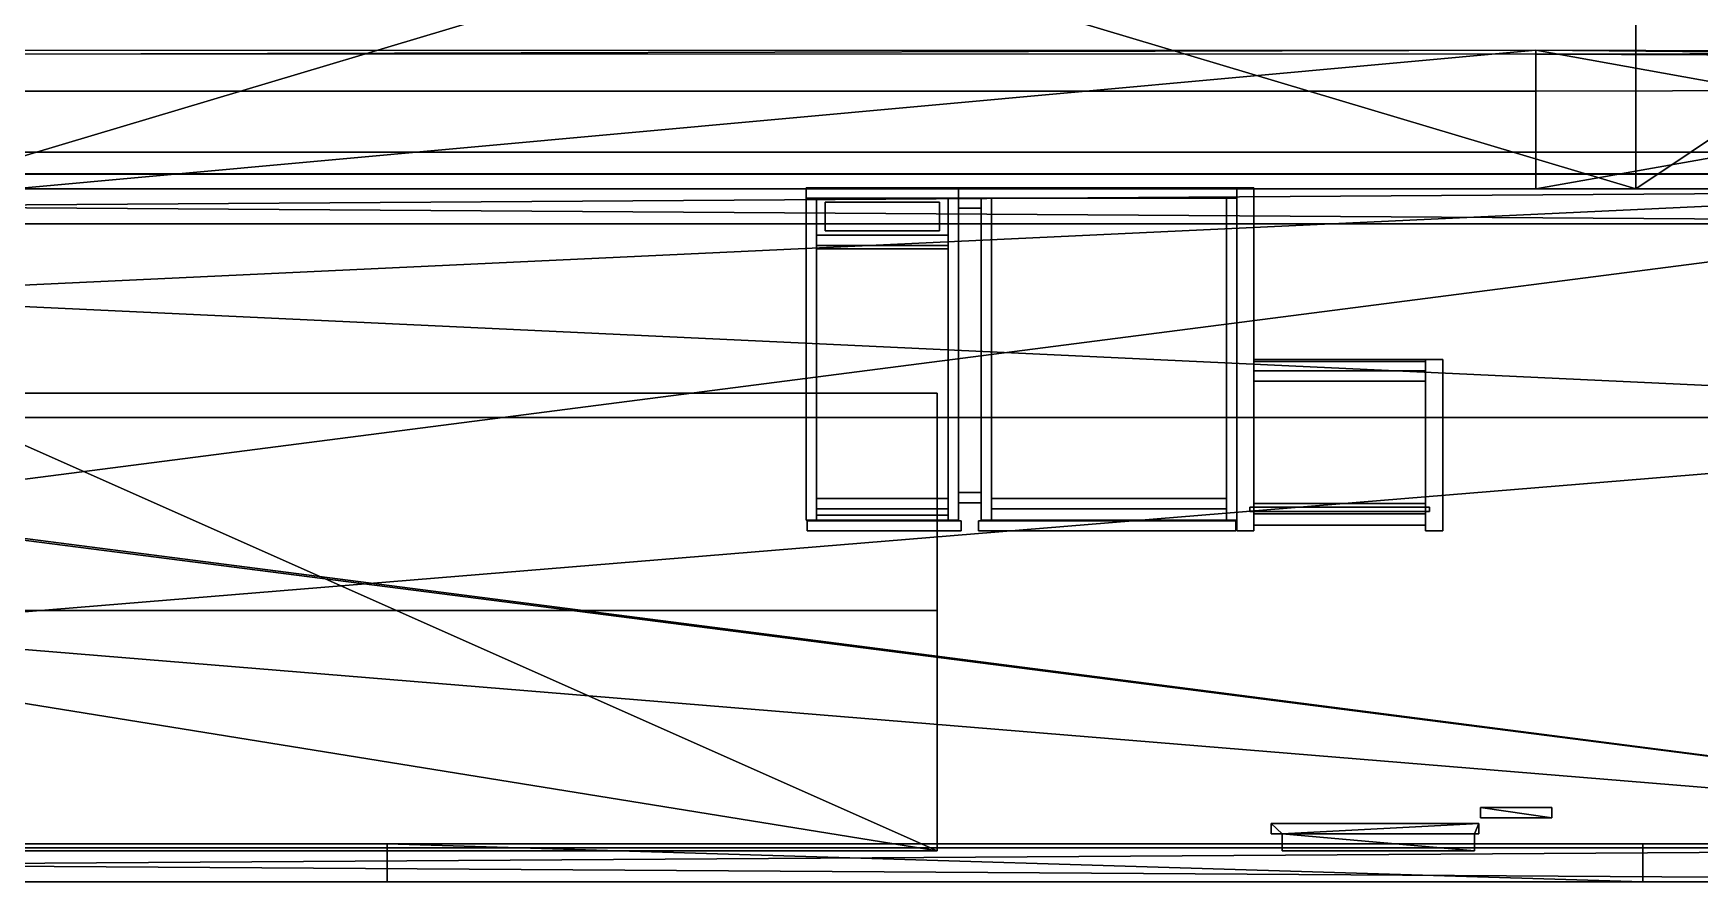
# Model space of a CAD drawing. Header units: metres. Extents: x -30 to 13953, y 0 to 4840.
# Drawn here: x 5429 to 8342, y 0 to 1483 of the extents above; entities that cross this region are included whole.
import ezdxf

# ---------------------------------------------------------------- set-up
doc = ezdxf.new("R2010")
doc.units = ezdxf.units.M
for name, color, linetype in [('ARR_divano', 7, 'Continuous'), ('ARR_mobile_ingresso', 7, 'Continuous'), ('ARR_plo_ingresso', 7, 'Continuous'), ('SCOCCA', 7, 'Continuous')]:
    doc.layers.add(name, color=color, linetype=linetype)

msp = doc.modelspace()

# ---------------------------------------------------------------- linework, layer by layer
at = {"layer": 'ARR_divano'}
for points in [[(5208.9, 853.8, 1395), (7008.9, 53.8, 1395), (4408.9, 53.8, 1395)], [(5208.9, 853.8, 2245), (4408.9, 53.8, 2245), (7008.9, 53.8, 2245)], [(7008.9, 853.8, 2245), (5208.9, 853.8, 1395), (5208.9, 853.8, 2245)], [(7008.9, 853.8, 1395), (5208.9, 853.8, 1395), (7008.9, 853.8, 2245)], [(5208.9, 853.8, 1395), (7008.9, 853.8, 1395), (7008.9, 53.8, 1395)], [(5208.9, 853.8, 2245), (7008.9, 53.8, 2245), (7008.9, 853.8, 2245)], [(7008.9, 53.8, 1395), (7008.9, 853.8, 1395), (7008.9, 853.8, 2245)], [(7008.9, 53.8, 1395), (7008.9, 853.8, 2245), (7008.9, 53.8, 2245)], [(7008.9, 473.8, 2895), (4408.9, 473.8, 2895), (4408.9, 473.8, 3473)], [(7008.9, 473.8, 2895), (4408.9, 473.8, 3473), (7008.9, 473.8, 3473)], [(4408.9, 473.8, 2895), (7008.9, 473.8, 2895), (7008.9, 53.8, 2895)], [(4408.9, 473.8, 2895), (7008.9, 53.8, 2895), (4408.9, 53.8, 2895)], [(4408.9, 473.8, 3473), (7008.9, 53.8, 3473), (7008.9, 473.8, 3473)], [(4408.9, 473.8, 3473), (4408.9, 53.8, 3473), (7008.9, 53.8, 3473)], [(7008.9, 53.8, 2895), (7008.9, 473.8, 2895), (7008.9, 473.8, 3473)], [(7008.9, 53.8, 2895), (7008.9, 473.8, 3473), (7008.9, 53.8, 3473)], [(4408.9, 53.8, 1395), (7008.9, 53.8, 1395), (7008.9, 53.8, 2245)], [(4408.9, 53.8, 1395), (7008.9, 53.8, 2245), (4408.9, 53.8, 2245)], [(4408.9, 53.8, 2895), (7008.9, 53.8, 2895), (7008.9, 53.8, 3473)], [(4408.9, 53.8, 2895), (7008.9, 53.8, 3473), (4408.9, 53.8, 3473)]]:
    msp.add_3dface(points, dxfattribs=at)
at = {"layer": 'ARR_mobile_ingresso'}
for points in [[(6780, 1195, 1395), (7046, 1195, 1395), (7046, 1213, 1395), (6780, 1213, 1395)], [(6780, 1195, 3469.5), (7046, 1195, 3469.5), (7046, 1213, 3469.5), (6780, 1213, 3469.5)], [(7046, 1213, 1395), (6780, 1213, 1395), (6780, 1213, 3469.5), (7046, 1213, 3469.5)], [(6780, 1195, 1395), (6780, 1213, 1395), (6780, 1213, 3469.5), (6780, 1195, 3469.5)], [(6780, 632, 1395), (6798, 632, 1395), (6798, 1195, 1395), (6780, 1195, 1395)], [(6780, 632, 3469.5), (6798, 632, 3469.5), (6798, 1195, 3469.5), (6780, 1195, 3469.5)], [(6798, 1195, 1395), (6780, 1195, 1395), (6780, 1195, 3469.5), (6798, 1195, 3469.5)], [(6780, 632, 1395), (6780, 1195, 1395), (6780, 1195, 3469.5), (6780, 632, 3469.5)], [(6780, 1195, 1395), (7046, 1195, 1395), (7046, 1195, 3469.5), (6780, 1195, 3469.5)], [(6798, 632, 1395), (6798, 1195, 1395), (6798, 1195, 3469.5), (6798, 632, 3469.5)], [(7028, 632, 1395), (7046, 632, 1395), (7046, 1195, 1395), (7028, 1195, 1395)], [(7028, 632, 3469.5), (7046, 632, 3469.5), (7046, 1195, 3469.5), (7028, 1195, 3469.5)], [(7046, 1195, 1395), (7028, 1195, 1395), (7028, 1195, 3469.5), (7046, 1195, 3469.5)], [(7028, 632, 1395), (7028, 1195, 1395), (7028, 1195, 3469.5), (7028, 632, 3469.5)], [(7046, 1195, 1395), (7046, 1213, 1395), (7046, 1213, 3469.5), (7046, 1195, 3469.5)], [(7046, 1195, 1395), (7532.5, 1195, 1395), (7532.5, 1213, 1395), (7046, 1213, 1395)], [(7046, 1195, 3469.5), (7532.5, 1195, 3469.5), (7532.5, 1213, 3469.5), (7046, 1213, 3469.5)], [(7532.5, 1213, 1395), (7046, 1213, 1395), (7046, 1213, 3469.5), (7532.5, 1213, 3469.5)], [(7046, 1195, 1395), (7046, 1213, 1395), (7046, 1213, 3469.5), (7046, 1195, 3469.5)], [(7046, 632, 1395), (7046, 1195, 1395), (7046, 1195, 3469.5), (7046, 632, 3469.5)], [(7046, 1177, 1395), (7086, 1177, 1395), (7086, 1195, 1395), (7046, 1195, 1395)], [(7046, 1177, 3469.5), (7086, 1177, 3469.5), (7086, 1195, 3469.5), (7046, 1195, 3469.5)], [(7086, 1195, 1395), (7046, 1195, 1395), (7046, 1195, 3469.5), (7086, 1195, 3469.5)], [(7046, 1177, 1395), (7046, 1195, 1395), (7046, 1195, 3469.5), (7046, 1177, 3469.5)], [(7046, 1195, 1395), (7532.5, 1195, 1395), (7532.5, 1195, 3469.5), (7046, 1195, 3469.5)], [(7086, 632, 1395), (7104, 632, 1395), (7104, 1195, 1395), (7086, 1195, 1395)], [(7086, 632, 3469.5), (7104, 632, 3469.5), (7104, 1195, 3469.5), (7086, 1195, 3469.5)], [(7104, 1195, 1395), (7086, 1195, 1395), (7086, 1195, 3469.5), (7104, 1195, 3469.5)], [(7086, 632, 1395), (7086, 1195, 1395), (7086, 1195, 3469.5), (7086, 632, 3469.5)], [(7086, 1177, 1395), (7086, 1195, 1395), (7086, 1195, 3469.5), (7086, 1177, 3469.5)], [(7104, 632, 1395), (7104, 1195, 1395), (7104, 1195, 3469.5), (7104, 632, 3469.5)], [(7104, 632, 1469.5), (7514.5, 632, 1469.5), (7514.5, 1195, 1469.5), (7104, 1195, 1469.5)], [(7104, 632, 1487.5), (7514.5, 632, 1487.5), (7514.5, 1195, 1487.5), (7104, 1195, 1487.5)], [(7514.5, 1195, 1469.5), (7104, 1195, 1469.5), (7104, 1195, 1487.5), (7514.5, 1195, 1487.5)], [(7104, 632, 1469.5), (7104, 1195, 1469.5), (7104, 1195, 1487.5), (7104, 632, 1487.5)], [(7104, 632, 1973), (7514.5, 632, 1973), (7514.5, 1195, 1973), (7104, 1195, 1973)], [(7104, 632, 1991), (7514.5, 632, 1991), (7514.5, 1195, 1991), (7104, 1195, 1991)], [(7514.5, 1195, 1973), (7104, 1195, 1973), (7104, 1195, 1991), (7514.5, 1195, 1991)], [(7104, 632, 1973), (7104, 1195, 1973), (7104, 1195, 1991), (7104, 632, 1991)], [(7104, 632, 3451.5), (7514.5, 632, 3451.5), (7514.5, 1195, 3451.5), (7104, 1195, 3451.5)], [(7104, 632, 3469.5), (7514.5, 632, 3469.5), (7514.5, 1195, 3469.5), (7104, 1195, 3469.5)], [(7514.5, 1195, 3451.5), (7104, 1195, 3451.5), (7104, 1195, 3469.5), (7514.5, 1195, 3469.5)], [(7104, 632, 3451.5), (7104, 1195, 3451.5), (7104, 1195, 3469.5), (7104, 632, 3469.5)], [(7514.5, 632, 1395), (7532.5, 632, 1395), (7532.5, 1195, 1395), (7514.5, 1195, 1395)], [(7514.5, 632, 3469.5), (7532.5, 632, 3469.5), (7532.5, 1195, 3469.5), (7514.5, 1195, 3469.5)], [(7532.5, 1195, 1395), (7514.5, 1195, 1395), (7514.5, 1195, 3469.5), (7532.5, 1195, 3469.5)], [(7514.5, 632, 1395), (7514.5, 1195, 1395), (7514.5, 1195, 3469.5), (7514.5, 632, 3469.5)], [(7514.5, 632, 1469.5), (7514.5, 1195, 1469.5), (7514.5, 1195, 1487.5), (7514.5, 632, 1487.5)], [(7514.5, 632, 1973), (7514.5, 1195, 1973), (7514.5, 1195, 1991), (7514.5, 632, 1991)], [(7514.5, 632, 3451.5), (7514.5, 1195, 3451.5), (7514.5, 1195, 3469.5), (7514.5, 632, 3469.5)], [(7532.5, 613, 1395), (7562.5, 613, 1395), (7562.5, 1213, 1395), (7532.5, 1213, 1395)], [(7532.5, 613, 3469.5), (7562.5, 613, 3469.5), (7562.5, 1213, 3469.5), (7532.5, 1213, 3469.5)], [(7562.5, 1213, 1395), (7532.5, 1213, 1395), (7532.5, 1213, 3469.5), (7562.5, 1213, 3469.5)], [(7532.5, 613, 1395), (7532.5, 1213, 1395), (7532.5, 1213, 3469.5), (7532.5, 613, 3469.5)], [(7532.5, 1195, 1395), (7532.5, 1213, 1395), (7532.5, 1213, 3469.5), (7532.5, 1195, 3469.5)], [(7532.5, 632, 1395), (7532.5, 1195, 1395), (7532.5, 1195, 3469.5), (7532.5, 632, 3469.5)], [(7562.5, 613, 1395), (7562.5, 1213, 1395), (7562.5, 1213, 3469.5), (7562.5, 613, 3469.5)], [(6813, 1137.5, 1469.5), (7013, 1137.5, 1469.5), (7013, 1187.5, 1469.5), (6813, 1187.5, 1469.5)], [(6813, 1137.5, 1487.5), (7013, 1137.5, 1487.5), (7013, 1187.5, 1487.5), (6813, 1187.5, 1487.5)], [(7013, 1187.5, 1469.5), (6813, 1187.5, 1469.5), (6813, 1187.5, 1487.5), (7013, 1187.5, 1487.5)], [(6813, 1137.5, 1469.5), (6813, 1187.5, 1469.5), (6813, 1187.5, 1487.5), (6813, 1137.5, 1487.5)], [(6813, 1137.5, 2680), (7013, 1137.5, 2680), (7013, 1187.5, 2680), (6813, 1187.5, 2680)], [(6813, 1137.5, 2698), (7013, 1137.5, 2698), (7013, 1187.5, 2698), (6813, 1187.5, 2698)], [(7013, 1187.5, 2680), (6813, 1187.5, 2680), (6813, 1187.5, 2698), (7013, 1187.5, 2698)], [(6813, 1137.5, 2680), (6813, 1187.5, 2680), (6813, 1187.5, 2698), (6813, 1137.5, 2698)], [(6813, 1137.5, 2881), (7013, 1137.5, 2881), (7013, 1187.5, 2881), (6813, 1187.5, 2881)], [(6813, 1137.5, 2899), (7013, 1137.5, 2899), (7013, 1187.5, 2899), (6813, 1187.5, 2899)], [(7013, 1187.5, 2881), (6813, 1187.5, 2881), (6813, 1187.5, 2899), (7013, 1187.5, 2899)], [(6813, 1137.5, 2881), (6813, 1187.5, 2881), (6813, 1187.5, 2899), (6813, 1137.5, 2899)], [(6813, 1137.5, 3451.5), (7013, 1137.5, 3451.5), (7013, 1187.5, 3451.5), (6813, 1187.5, 3451.5)], [(6813, 1137.5, 3469.5), (7013, 1137.5, 3469.5), (7013, 1187.5, 3469.5), (6813, 1187.5, 3469.5)], [(7013, 1187.5, 3451.5), (6813, 1187.5, 3451.5), (6813, 1187.5, 3469.5), (7013, 1187.5, 3469.5)], [(6813, 1137.5, 3451.5), (6813, 1187.5, 3451.5), (6813, 1187.5, 3469.5), (6813, 1137.5, 3469.5)], [(7013, 1137.5, 1469.5), (7013, 1187.5, 1469.5), (7013, 1187.5, 1487.5), (7013, 1137.5, 1487.5)], [(7013, 1137.5, 2680), (7013, 1187.5, 2680), (7013, 1187.5, 2698), (7013, 1137.5, 2698)], [(7013, 1137.5, 2881), (7013, 1187.5, 2881), (7013, 1187.5, 2899), (7013, 1137.5, 2899)], [(7013, 1137.5, 3451.5), (7013, 1187.5, 3451.5), (7013, 1187.5, 3469.5), (7013, 1137.5, 3469.5)], [(7046, 1177, 1395), (7086, 1177, 1395), (7086, 1177, 3469.5), (7046, 1177, 3469.5)], [(6813, 1137.5, 1469.5), (7013, 1137.5, 1469.5), (7013, 1137.5, 1487.5), (6813, 1137.5, 1487.5)], [(6813, 1137.5, 2680), (7013, 1137.5, 2680), (7013, 1137.5, 2698), (6813, 1137.5, 2698)], [(6813, 1137.5, 2881), (7013, 1137.5, 2881), (7013, 1137.5, 2899), (6813, 1137.5, 2899)], [(6813, 1137.5, 3451.5), (7013, 1137.5, 3451.5), (7013, 1137.5, 3469.5), (6813, 1137.5, 3469.5)], [(6798, 1112, 1487.5), (7028, 1112, 1487.5), (7028, 1130, 1487.5), (6798, 1130, 1487.5)], [(6798, 1112, 2680), (7028, 1112, 2680), (7028, 1130, 2680), (6798, 1130, 2680)], [(7028, 1130, 1487.5), (6798, 1130, 1487.5), (6798, 1130, 2680), (7028, 1130, 2680)], [(6798, 1112, 1487.5), (6798, 1130, 1487.5), (6798, 1130, 2680), (6798, 1112, 2680)], [(6798, 1112, 2899), (7028, 1112, 2899), (7028, 1130, 2899), (6798, 1130, 2899)], [(6798, 1112, 3451.5), (7028, 1112, 3451.5), (7028, 1130, 3451.5), (6798, 1130, 3451.5)], [(7028, 1130, 2899), (6798, 1130, 2899), (6798, 1130, 3451.5), (7028, 1130, 3451.5)], [(6798, 1112, 2899), (6798, 1130, 2899), (6798, 1130, 3451.5), (6798, 1112, 3451.5)], [(6798, 632, 1469.5), (7028, 632, 1469.5), (7028, 1112, 1469.5), (6798, 1112, 1469.5)], [(6798, 632, 1487.5), (7028, 632, 1487.5), (7028, 1112, 1487.5), (6798, 1112, 1487.5)], [(7028, 1112, 1469.5), (6798, 1112, 1469.5), (6798, 1112, 1487.5), (7028, 1112, 1487.5)], [(6798, 632, 1469.5), (6798, 1112, 1469.5), (6798, 1112, 1487.5), (6798, 632, 1487.5)], [(6798, 632, 2680), (7028, 632, 2680), (7028, 1112, 2680), (6798, 1112, 2680)], [(6798, 632, 2698), (7028, 632, 2698), (7028, 1112, 2698), (6798, 1112, 2698)], [(7028, 1112, 2680), (6798, 1112, 2680), (6798, 1112, 2698), (7028, 1112, 2698)], [(6798, 632, 2680), (6798, 1112, 2680), (6798, 1112, 2698), (6798, 632, 2698)], [(6798, 632, 2881), (7028, 632, 2881), (7028, 1112, 2881), (6798, 1112, 2881)], [(6798, 632, 2899), (7028, 632, 2899), (7028, 1112, 2899), (6798, 1112, 2899)], [(7028, 1112, 2881), (6798, 1112, 2881), (6798, 1112, 2899), (7028, 1112, 2899)], [(6798, 632, 2881), (6798, 1112, 2881), (6798, 1112, 2899), (6798, 632, 2899)], [(6798, 632, 3451.5), (7028, 632, 3451.5), (7028, 1112, 3451.5), (6798, 1112, 3451.5)], [(6798, 632, 3469.5), (7028, 632, 3469.5), (7028, 1112, 3469.5), (6798, 1112, 3469.5)], [(7028, 1112, 3451.5), (6798, 1112, 3451.5), (6798, 1112, 3469.5), (7028, 1112, 3469.5)], [(6798, 632, 3451.5), (6798, 1112, 3451.5), (6798, 1112, 3469.5), (6798, 632, 3469.5)], [(6798, 1112, 1487.5), (7028, 1112, 1487.5), (7028, 1112, 2680), (6798, 1112, 2680)], [(6798, 1112, 2899), (7028, 1112, 2899), (7028, 1112, 3451.5), (6798, 1112, 3451.5)], [(7028, 1112, 1487.5), (7028, 1130, 1487.5), (7028, 1130, 2680), (7028, 1112, 2680)], [(7028, 1112, 2899), (7028, 1130, 2899), (7028, 1130, 3451.5), (7028, 1112, 3451.5)], [(7028, 632, 1469.5), (7028, 1112, 1469.5), (7028, 1112, 1487.5), (7028, 632, 1487.5)], [(7028, 632, 2680), (7028, 1112, 2680), (7028, 1112, 2698), (7028, 632, 2698)], [(7028, 632, 2881), (7028, 1112, 2881), (7028, 1112, 2899), (7028, 632, 2899)], [(7028, 632, 3451.5), (7028, 1112, 3451.5), (7028, 1112, 3469.5), (7028, 632, 3469.5)], [(6798, 640.7, 1652.6), (7028, 640.7, 1652.6), (7028, 1106.1, 1652.6), (6798, 1106.1, 1652.6)], [(6798, 640.7, 1869.1), (7028, 640.7, 1869.1), (7028, 1106.1, 1869.1), (6798, 1106.1, 1869.1)], [(7028, 1106.1, 1652.6), (6798, 1106.1, 1652.6), (6798, 1106.1, 1869.1), (7028, 1106.1, 1869.1)], [(6798, 640.7, 1652.6), (6798, 1106.1, 1652.6), (6798, 1106.1, 1869.1), (6798, 640.7, 1869.1)], [(6798, 640.7, 1980.1), (7028, 640.7, 1980.1), (7028, 1106.1, 1980.1), (6798, 1106.1, 1980.1)], [(6798, 640.7, 2196.6), (7028, 640.7, 2196.6), (7028, 1106.1, 2196.6), (6798, 1106.1, 2196.6)], [(7028, 1106.1, 1980.1), (6798, 1106.1, 1980.1), (6798, 1106.1, 2196.6), (7028, 1106.1, 2196.6)], [(6798, 640.7, 1980.1), (6798, 1106.1, 1980.1), (6798, 1106.1, 2196.6), (6798, 640.7, 2196.6)], [(6798, 640.7, 2307.6), (7028, 640.7, 2307.6), (7028, 1106.1, 2307.6), (6798, 1106.1, 2307.6)], [(6798, 640.7, 2524.1), (7028, 640.7, 2524.1), (7028, 1106.1, 2524.1), (6798, 1106.1, 2524.1)], [(7028, 1106.1, 2307.6), (6798, 1106.1, 2307.6), (6798, 1106.1, 2524.1), (7028, 1106.1, 2524.1)], [(6798, 640.7, 2307.6), (6798, 1106.1, 2307.6), (6798, 1106.1, 2524.1), (6798, 640.7, 2524.1)], [(7028, 640.7, 1652.6), (7028, 1106.1, 1652.6), (7028, 1106.1, 1869.1), (7028, 640.7, 1869.1)], [(7028, 640.7, 1980.1), (7028, 1106.1, 1980.1), (7028, 1106.1, 2196.6), (7028, 640.7, 2196.6)], [(7028, 640.7, 2307.6), (7028, 1106.1, 2307.6), (7028, 1106.1, 2524.1), (7028, 640.7, 2524.1)], [(7562.5, 623, 1469.5), (7862.5, 623, 1469.5), (7862.5, 913, 1469.5), (7562.5, 913, 1469.5)], [(7562.5, 623, 1499.5), (7862.5, 623, 1499.5), (7862.5, 913, 1499.5), (7562.5, 913, 1499.5)], [(7862.5, 913, 1469.5), (7562.5, 913, 1469.5), (7562.5, 913, 1499.5), (7862.5, 913, 1499.5)], [(7562.5, 623, 1469.5), (7562.5, 913, 1469.5), (7562.5, 913, 1499.5), (7562.5, 623, 1499.5)], [(7562.5, 623, 3439.5), (7862.5, 623, 3439.5), (7862.5, 913, 3439.5), (7562.5, 913, 3439.5)], [(7562.5, 623, 3469.5), (7862.5, 623, 3469.5), (7862.5, 913, 3469.5), (7562.5, 913, 3469.5)], [(7862.5, 913, 3439.5), (7562.5, 913, 3439.5), (7562.5, 913, 3469.5), (7862.5, 913, 3469.5)], [(7562.5, 623, 3439.5), (7562.5, 913, 3439.5), (7562.5, 913, 3469.5), (7562.5, 623, 3469.5)], [(7562.5, 654.8, 1783.5), (7862.5, 654.8, 1783.5), (7862.5, 909, 1783.5), (7562.5, 909, 1783.5)], [(7562.5, 654.8, 1813.5), (7862.5, 654.8, 1813.5), (7862.5, 909, 1813.5), (7562.5, 909, 1813.5)], [(7862.5, 909, 1783.5), (7562.5, 909, 1783.5), (7562.5, 909, 1813.5), (7862.5, 909, 1813.5)], [(7562.5, 654.8, 1783.5), (7562.5, 909, 1783.5), (7562.5, 909, 1813.5), (7562.5, 654.8, 1813.5)], [(7562.5, 654.8, 2109.5), (7862.5, 654.8, 2109.5), (7862.5, 909, 2109.5), (7562.5, 909, 2109.5)], [(7562.5, 654.8, 2139.5), (7862.5, 654.8, 2139.5), (7862.5, 909, 2139.5), (7562.5, 909, 2139.5)], [(7862.5, 909, 2109.5), (7562.5, 909, 2109.5), (7562.5, 909, 2139.5), (7862.5, 909, 2139.5)], [(7562.5, 654.8, 2109.5), (7562.5, 909, 2109.5), (7562.5, 909, 2139.5), (7562.5, 654.8, 2139.5)], [(7562.5, 654.8, 2539.5), (7862.5, 654.8, 2539.5), (7862.5, 909, 2539.5), (7562.5, 909, 2539.5)], [(7562.5, 654.8, 2569.5), (7862.5, 654.8, 2569.5), (7862.5, 909, 2569.5), (7562.5, 909, 2569.5)], [(7862.5, 909, 2539.5), (7562.5, 909, 2539.5), (7562.5, 909, 2569.5), (7862.5, 909, 2569.5)], [(7562.5, 654.8, 2539.5), (7562.5, 909, 2539.5), (7562.5, 909, 2569.5), (7562.5, 654.8, 2569.5)], [(7562.5, 654.8, 2929.5), (7862.5, 654.8, 2929.5), (7862.5, 909, 2929.5), (7562.5, 909, 2929.5)], [(7562.5, 654.8, 2959.5), (7862.5, 654.8, 2959.5), (7862.5, 909, 2959.5), (7562.5, 909, 2959.5)], [(7862.5, 909, 2929.5), (7562.5, 909, 2929.5), (7562.5, 909, 2959.5), (7862.5, 909, 2959.5)], [(7562.5, 654.8, 2929.5), (7562.5, 909, 2929.5), (7562.5, 909, 2959.5), (7562.5, 654.8, 2959.5)], [(7862.5, 613, 1395), (7892.5, 613, 1395), (7892.5, 913, 1395), (7862.5, 913, 1395)], [(7862.5, 613, 3469.5), (7892.5, 613, 3469.5), (7892.5, 913, 3469.5), (7862.5, 913, 3469.5)], [(7892.5, 913, 1395), (7862.5, 913, 1395), (7862.5, 913, 3469.5), (7892.5, 913, 3469.5)], [(7862.5, 613, 1395), (7862.5, 913, 1395), (7862.5, 913, 3469.5), (7862.5, 613, 3469.5)], [(7862.5, 623, 1469.5), (7862.5, 913, 1469.5), (7862.5, 913, 1499.5), (7862.5, 623, 1499.5)], [(7862.5, 623, 3439.5), (7862.5, 913, 3439.5), (7862.5, 913, 3469.5), (7862.5, 623, 3469.5)], [(7862.5, 654.8, 1783.5), (7862.5, 909, 1783.5), (7862.5, 909, 1813.5), (7862.5, 654.8, 1813.5)], [(7862.5, 654.8, 2109.5), (7862.5, 909, 2109.5), (7862.5, 909, 2139.5), (7862.5, 654.8, 2139.5)], [(7862.5, 654.8, 2539.5), (7862.5, 909, 2539.5), (7862.5, 909, 2569.5), (7862.5, 654.8, 2569.5)], [(7862.5, 654.8, 2929.5), (7862.5, 909, 2929.5), (7862.5, 909, 2959.5), (7862.5, 654.8, 2959.5)], [(7892.5, 613, 1395), (7892.5, 913, 1395), (7892.5, 913, 3469.5), (7892.5, 613, 3469.5)], [(7562.5, 875, 1395), (7862.5, 875, 1395), (7862.5, 893, 1395), (7562.5, 893, 1395)], [(7562.5, 875, 1469.5), (7862.5, 875, 1469.5), (7862.5, 893, 1469.5), (7562.5, 893, 1469.5)], [(7862.5, 893, 1395), (7562.5, 893, 1395), (7562.5, 893, 1469.5), (7862.5, 893, 1469.5)], [(7562.5, 875, 1395), (7562.5, 893, 1395), (7562.5, 893, 1469.5), (7562.5, 875, 1469.5)], [(7562.5, 875, 1395), (7862.5, 875, 1395), (7862.5, 875, 1469.5), (7562.5, 875, 1469.5)], [(7862.5, 875, 1395), (7862.5, 893, 1395), (7862.5, 893, 1469.5), (7862.5, 875, 1469.5)], [(6798, 652, 1395), (7028, 652, 1395), (7028, 670, 1395), (6798, 670, 1395)], [(6798, 652, 1469.5), (7028, 652, 1469.5), (7028, 670, 1469.5), (6798, 670, 1469.5)], [(7028, 670, 1395), (6798, 670, 1395), (6798, 670, 1469.5), (7028, 670, 1469.5)], [(6798, 652, 1395), (6798, 670, 1395), (6798, 670, 1469.5), (6798, 652, 1469.5)], [(7028, 652, 1395), (7028, 670, 1395), (7028, 670, 1469.5), (7028, 652, 1469.5)], [(7046, 662, 1389.5), (7086, 662, 1389.5), (7086, 680, 1389.5), (7046, 680, 1389.5)], [(7046, 662, 3469.5), (7086, 662, 3469.5), (7086, 680, 3469.5), (7046, 680, 3469.5)], [(7086, 680, 1389.5), (7046, 680, 1389.5), (7046, 680, 3469.5), (7086, 680, 3469.5)], [(7046, 662, 1389.5), (7046, 680, 1389.5), (7046, 680, 3469.5), (7046, 662, 3469.5)], [(7086, 662, 1389.5), (7086, 680, 1389.5), (7086, 680, 3469.5), (7086, 662, 3469.5)], [(7104, 652, 1395), (7514.5, 652, 1395), (7514.5, 670, 1395), (7104, 670, 1395)], [(7104, 652, 1469.5), (7514.5, 652, 1469.5), (7514.5, 670, 1469.5), (7104, 670, 1469.5)], [(7514.5, 670, 1395), (7104, 670, 1395), (7104, 670, 1469.5), (7514.5, 670, 1469.5)], [(7104, 652, 1395), (7104, 670, 1395), (7104, 670, 1469.5), (7104, 652, 1469.5)], [(7514.5, 652, 1395), (7514.5, 670, 1395), (7514.5, 670, 1469.5), (7514.5, 652, 1469.5)], [(6798, 652, 1395), (7028, 652, 1395), (7028, 652, 1469.5), (6798, 652, 1469.5)], [(6798, 640.7, 1652.6), (7028, 640.7, 1652.6), (7028, 640.7, 1869.1), (6798, 640.7, 1869.1)], [(6798, 640.7, 1980.1), (7028, 640.7, 1980.1), (7028, 640.7, 2196.6), (6798, 640.7, 2196.6)], [(6798, 640.7, 2307.6), (7028, 640.7, 2307.6), (7028, 640.7, 2524.1), (6798, 640.7, 2524.1)], [(7046, 662, 1389.5), (7086, 662, 1389.5), (7086, 662, 3469.5), (7046, 662, 3469.5)], [(7104, 652, 1395), (7514.5, 652, 1395), (7514.5, 652, 1469.5), (7104, 652, 1469.5)], [(7555.5, 646.8, 1491.5), (7869.5, 646.8, 1491.5), (7869.5, 654.8, 1491.5), (7555.5, 654.8, 1491.5)], [(7555.5, 646.8, 3445.5), (7869.5, 646.8, 3445.5), (7869.5, 654.8, 3445.5), (7555.5, 654.8, 3445.5)], [(7869.5, 654.8, 1491.5), (7555.5, 654.8, 1491.5), (7555.5, 654.8, 3445.5), (7869.5, 654.8, 3445.5)], [(7555.5, 646.8, 1491.5), (7555.5, 654.8, 1491.5), (7555.5, 654.8, 3445.5), (7555.5, 646.8, 3445.5)], [(7555.5, 646.8, 1491.5), (7869.5, 646.8, 1491.5), (7869.5, 646.8, 3445.5), (7555.5, 646.8, 3445.5)], [(7562.5, 643, 1395), (7862.5, 643, 1395), (7862.5, 661, 1395), (7562.5, 661, 1395)], [(7562.5, 643, 1469.5), (7862.5, 643, 1469.5), (7862.5, 661, 1469.5), (7562.5, 661, 1469.5)], [(7862.5, 661, 1395), (7562.5, 661, 1395), (7562.5, 661, 1469.5), (7862.5, 661, 1469.5)], [(7562.5, 643, 1395), (7562.5, 661, 1395), (7562.5, 661, 1469.5), (7562.5, 643, 1469.5)], [(7562.5, 654.8, 1783.5), (7862.5, 654.8, 1783.5), (7862.5, 654.8, 1813.5), (7562.5, 654.8, 1813.5)], [(7562.5, 654.8, 2109.5), (7862.5, 654.8, 2109.5), (7862.5, 654.8, 2139.5), (7562.5, 654.8, 2139.5)], [(7562.5, 654.8, 2539.5), (7862.5, 654.8, 2539.5), (7862.5, 654.8, 2569.5), (7562.5, 654.8, 2569.5)], [(7562.5, 654.8, 2929.5), (7862.5, 654.8, 2929.5), (7862.5, 654.8, 2959.5), (7562.5, 654.8, 2959.5)], [(7562.5, 643, 1395), (7862.5, 643, 1395), (7862.5, 643, 1469.5), (7562.5, 643, 1469.5)], [(7862.5, 643, 1395), (7862.5, 661, 1395), (7862.5, 661, 1469.5), (7862.5, 643, 1469.5)], [(7869.5, 646.8, 1491.5), (7869.5, 654.8, 1491.5), (7869.5, 654.8, 3445.5), (7869.5, 646.8, 3445.5)], [(6780, 632, 1395), (6798, 632, 1395), (6798, 632, 3469.5), (6780, 632, 3469.5)], [(6781.5, 613, 1469.5), (7051, 613, 1469.5), (7051, 631, 1469.5), (6781.5, 631, 1469.5)], [(6781.5, 613, 2687.5), (7051, 613, 2687.5), (7051, 631, 2687.5), (6781.5, 631, 2687.5)], [(7051, 631, 1469.5), (6781.5, 631, 1469.5), (6781.5, 631, 2687.5), (7051, 631, 2687.5)], [(6781.5, 613, 1469.5), (6781.5, 631, 1469.5), (6781.5, 631, 2687.5), (6781.5, 613, 2687.5)], [(6781.5, 613, 2690.5), (7051, 613, 2690.5), (7051, 631, 2690.5), (6781.5, 631, 2690.5)], [(6781.5, 613, 2888.5), (7051, 613, 2888.5), (7051, 631, 2888.5), (6781.5, 631, 2888.5)], [(7051, 631, 2690.5), (6781.5, 631, 2690.5), (6781.5, 631, 2888.5), (7051, 631, 2888.5)], [(6781.5, 613, 2690.5), (6781.5, 631, 2690.5), (6781.5, 631, 2888.5), (6781.5, 613, 2888.5)], [(6781.5, 613, 2891.5), (7051, 613, 2891.5), (7051, 631, 2891.5), (6781.5, 631, 2891.5)], [(6781.5, 613, 3466.5), (7051, 613, 3466.5), (7051, 631, 3466.5), (6781.5, 631, 3466.5)], [(7051, 631, 2891.5), (6781.5, 631, 2891.5), (6781.5, 631, 3466.5), (7051, 631, 3466.5)], [(6781.5, 613, 2891.5), (6781.5, 631, 2891.5), (6781.5, 631, 3466.5), (6781.5, 613, 3466.5)], [(6781.5, 613, 1469.5), (7051, 613, 1469.5), (7051, 613, 2687.5), (6781.5, 613, 2687.5)], [(6781.5, 613, 2690.5), (7051, 613, 2690.5), (7051, 613, 2888.5), (6781.5, 613, 2888.5)], [(6781.5, 613, 2891.5), (7051, 613, 2891.5), (7051, 613, 3466.5), (6781.5, 613, 3466.5)], [(6798, 632, 1469.5), (7028, 632, 1469.5), (7028, 632, 1487.5), (6798, 632, 1487.5)], [(6798, 632, 2680), (7028, 632, 2680), (7028, 632, 2698), (6798, 632, 2698)], [(6798, 632, 2881), (7028, 632, 2881), (7028, 632, 2899), (6798, 632, 2899)], [(6798, 632, 3451.5), (7028, 632, 3451.5), (7028, 632, 3469.5), (6798, 632, 3469.5)], [(7028, 632, 1395), (7046, 632, 1395), (7046, 632, 3469.5), (7028, 632, 3469.5)], [(7051, 613, 1469.5), (7051, 631, 1469.5), (7051, 631, 2687.5), (7051, 613, 2687.5)], [(7051, 613, 2690.5), (7051, 631, 2690.5), (7051, 631, 2888.5), (7051, 613, 2888.5)], [(7051, 613, 2891.5), (7051, 631, 2891.5), (7051, 631, 3466.5), (7051, 613, 3466.5)], [(7081, 613, 1469.5), (7531, 613, 1469.5), (7531, 631, 1469.5), (7081, 631, 1469.5)], [(7081, 613, 3466.5), (7531, 613, 3466.5), (7531, 631, 3466.5), (7081, 631, 3466.5)], [(7531, 631, 1469.5), (7081, 631, 1469.5), (7081, 631, 3466.5), (7531, 631, 3466.5)], [(7081, 613, 1469.5), (7081, 631, 1469.5), (7081, 631, 3466.5), (7081, 613, 3466.5)], [(7081, 613, 1469.5), (7531, 613, 1469.5), (7531, 613, 3466.5), (7081, 613, 3466.5)], [(7086, 632, 1395), (7104, 632, 1395), (7104, 632, 3469.5), (7086, 632, 3469.5)], [(7104, 632, 1469.5), (7514.5, 632, 1469.5), (7514.5, 632, 1487.5), (7104, 632, 1487.5)], [(7104, 632, 1973), (7514.5, 632, 1973), (7514.5, 632, 1991), (7104, 632, 1991)], [(7104, 632, 3451.5), (7514.5, 632, 3451.5), (7514.5, 632, 3469.5), (7104, 632, 3469.5)], [(7514.5, 632, 1395), (7532.5, 632, 1395), (7532.5, 632, 3469.5), (7514.5, 632, 3469.5)], [(7531, 613, 1469.5), (7531, 631, 1469.5), (7531, 631, 3466.5), (7531, 613, 3466.5)], [(7532.5, 613, 1395), (7562.5, 613, 1395), (7562.5, 613, 3469.5), (7532.5, 613, 3469.5)], [(7562.5, 623, 1469.5), (7862.5, 623, 1469.5), (7862.5, 623, 1499.5), (7562.5, 623, 1499.5)], [(7562.5, 623, 3439.5), (7862.5, 623, 3439.5), (7862.5, 623, 3469.5), (7562.5, 623, 3469.5)], [(7862.5, 613, 1395), (7892.5, 613, 1395), (7892.5, 613, 3469.5), (7862.5, 613, 3469.5)]]:
    msp.add_3dface(points, dxfattribs=at)
at = {"layer": 'ARR_plo_ingresso'}
for points in [[(7958.4, 129.8, 1395), (7958.4, 111.8, 1395), (7958.4, 111.8, 3494.6)], [(7958.4, 129.8, 1395), (7958.4, 111.8, 3494.6), (7958.4, 129.8, 3494.6)], [(8083.4, 129.8, 1395), (7958.4, 129.8, 1395), (7958.4, 129.8, 3494.6)], [(8083.4, 129.8, 1395), (7958.4, 129.8, 3494.6), (8083.4, 129.8, 3494.6)], [(7958.4, 129.8, 1395), (8083.4, 129.8, 1395), (8083.4, 111.8, 1395)], [(7958.4, 129.8, 1395), (8083.4, 111.8, 1395), (7958.4, 111.8, 1395)], [(7958.4, 129.8, 3494.6), (8083.4, 111.8, 3494.6), (8083.4, 129.8, 3494.6)], [(7958.4, 129.8, 3494.6), (7958.4, 111.8, 3494.6), (8083.4, 111.8, 3494.6)], [(8083.4, 111.8, 1395), (8083.4, 129.8, 1395), (8083.4, 129.8, 3494.6)], [(8083.4, 111.8, 1395), (8083.4, 129.8, 3494.6), (8083.4, 111.8, 3494.6)], [(7592.9, 101.8, 1395), (7592.9, 83.8, 1395), (7592.9, 83.8, 3494.6)], [(7592.9, 101.8, 1395), (7592.9, 83.8, 3494.6), (7592.9, 101.8, 3494.6)], [(7955.4, 101.8, 1395), (7592.9, 101.8, 1395), (7592.9, 101.8, 3494.6)], [(7955.4, 101.8, 1395), (7592.9, 101.8, 3494.6), (7955.4, 101.8, 3494.6)], [(7592.9, 101.8, 1395), (7611.9, 83.8, 1395), (7592.9, 83.8, 1395)], [(7592.9, 101.8, 1395), (7955.4, 101.8, 1395), (7611.9, 83.8, 1395)], [(7592.9, 101.8, 3494.6), (7592.9, 83.8, 3494.6), (7611.9, 83.8, 3494.6)], [(7592.9, 101.8, 3494.6), (7611.9, 83.8, 3494.6), (7955.4, 101.8, 3494.6)], [(7611.9, 83.8, 1395), (7955.4, 101.8, 1395), (7947.9, 83.8, 1395)], [(7611.9, 83.8, 3494.6), (7947.9, 83.8, 3494.6), (7955.4, 101.8, 3494.6)], [(7955.4, 101.8, 1395), (7955.4, 83.8, 1395), (7947.9, 83.8, 1395)], [(7955.4, 101.8, 3494.6), (7947.9, 83.8, 3494.6), (7955.4, 83.8, 3494.6)], [(7955.4, 83.8, 1395), (7955.4, 101.8, 1395), (7955.4, 101.8, 3494.6)], [(7955.4, 83.8, 1395), (7955.4, 101.8, 3494.6), (7955.4, 83.8, 3494.6)], [(7958.4, 111.8, 1395), (8083.4, 111.8, 1395), (8083.4, 111.8, 3494.6)], [(7958.4, 111.8, 1395), (8083.4, 111.8, 3494.6), (7958.4, 111.8, 3494.6)], [(7592.9, 83.8, 1395), (7611.9, 83.8, 1395), (7611.9, 83.8, 3494.6)], [(7592.9, 83.8, 1395), (7611.9, 83.8, 3494.6), (7592.9, 83.8, 3494.6)], [(7611.9, 83.8, 1395), (7611.9, 53.8, 1395), (7611.9, 53.8, 3494.6)], [(7611.9, 83.8, 1395), (7611.9, 53.8, 3494.6), (7611.9, 83.8, 3494.6)], [(7611.9, 83.8, 1395), (7947.9, 53.8, 1395), (7611.9, 53.8, 1395)], [(7611.9, 83.8, 1395), (7947.9, 83.8, 1395), (7947.9, 53.8, 1395)], [(7611.9, 83.8, 3494.6), (7611.9, 53.8, 3494.6), (7947.9, 53.8, 3494.6)], [(7611.9, 83.8, 3494.6), (7947.9, 53.8, 3494.6), (7947.9, 83.8, 3494.6)], [(7947.9, 83.8, 1395), (7955.4, 83.8, 1395), (7955.4, 83.8, 3494.6)], [(7947.9, 83.8, 1395), (7955.4, 83.8, 3494.6), (7947.9, 83.8, 3494.6)], [(7947.9, 53.8, 1395), (7947.9, 83.8, 1395), (7947.9, 83.8, 3494.6)], [(7947.9, 53.8, 1395), (7947.9, 83.8, 3494.6), (7947.9, 53.8, 3494.6)], [(7947.9, 53.8, 1395), (7947.9, 53.8, 3494.6), (7611.9, 53.8, 3494.6)], [(7611.9, 53.8, 1395), (7947.9, 53.8, 1395), (7611.9, 53.8, 3494.6)]]:
    msp.add_3dface(points, dxfattribs=at)
at = {"layer": 'SCOCCA'}
for points in [[(-30, 3690, 1250), (13025, 1150, 1250), (-30, 1150, 1250)], [(12865.3, 3690, 4299.9), (-30, 3690, 4300), (-30, 1150, 4300)], [(12865.3, 3690, 4299.9), (-30, 1150, 4300), (12865.3, 1150, 4299.9)], [(-30, 3690, 1250), (13025, 3690, 1250), (13025, 1150, 1250)], [(31, 3629, 1305), (31, 1211, 1305), (13021.1, 1211, 1305)], [(12936.4, 3629, 4245), (31, 1211, 4245), (31, 3629, 4245)], [(12936.4, 3629, 4245), (12936.4, 1211, 4245), (31, 1211, 4245)], [(31, 3629, 1305), (13021.1, 1211, 1305), (13021.1, 3629, 1305)], [(13416.9, 3565, 1395), (40, 1275, 1395), (40, 3565, 1395)], [(13416.9, 3565, 1395), (13416.9, 1275, 1395), (40, 1275, 1395)], [(13416.9, 3565, 1695), (40, 3565, 1695), (40, 1275, 1695)], [(13416.9, 3565, 1695), (40, 1275, 1695), (13416.9, 1275, 1695)], [(5220.2, 2111, 4092.4), (8230.2, 1211, 4092.4), (5220.2, 1211, 4092.4)], [(8230.2, 2111, 4092.4), (5220.2, 2111, 4092.4), (5220.2, 1211, 4092.4)], [(8230.2, 2111, 4092.4), (5220.2, 1211, 4092.4), (8230.2, 1211, 4092.4)], [(5220.2, 2111, 4092.4), (8230.2, 2111, 4092.4), (8230.2, 1211, 4092.4)], [(9575.2, 1211, 4092.4), (8230.2, 2111, 4092.4), (8230.2, 1211, 4092.4)], [(8230.2, 2111, 4092.4), (9575.2, 2111, 4092.4), (8230.2, 1211, 4092.4)], [(8230.2, 1211, 4092.4), (9575.2, 2111, 4092.4), (9575.2, 1211, 4092.4)], [(9575.2, 2111, 4092.4), (8230.2, 2111, 4092.4), (9575.2, 1211, 4092.4)], [(8055.2, 1453.7, 3998.9), (5395.2, 1211, 3994.4), (5395.2, 1453.7, 3998.9)], [(8055.2, 1453.7, 3998.9), (8055.2, 1211, 3994.4), (5395.2, 1211, 3994.4)], [(5395.2, 1446.2, 4021.4), (5395.2, 1453.7, 3998.9), (8055.2, 1453.7, 3998.9)], [(5395.2, 1446.2, 4021.4), (8055.2, 1453.7, 3998.9), (8055.2, 1446.2, 4021.4)], [(9400.2, 1211, 3994.4), (8055.2, 1211, 3994.4), (8055.2, 1453.7, 3998.9)], [(9400.2, 1449.2, 3999.8), (8055.2, 1453.7, 3998.9), (8055.2, 1211, 3994.4)], [(8055.2, 1446.2, 4021.4), (8055.2, 1453.7, 3998.9), (9400.2, 1449.2, 3999.8)], [(9400.2, 1441.2, 4021.4), (8055.2, 1453.7, 3998.9), (8055.2, 1446.2, 4021.4)], [(9400.2, 1211, 3994.4), (8055.2, 1453.7, 3998.9), (9400.2, 1449.2, 3999.8)], [(9400.2, 1441.2, 4021.4), (9400.2, 1449.2, 3999.8), (8055.2, 1453.7, 3998.9)], [(9400.2, 1449.2, 3999.8), (8055.2, 1211, 3994.4), (9400.2, 1211, 3994.4)], [(8055.2, 1446.2, 4021.4), (9400.2, 1449.2, 3999.8), (9400.2, 1441.2, 4021.4)], [(5395.2, 1382, 4083.4), (5395.2, 1382, 4003.4), (8055.2, 1382, 4003.4)], [(8055.2, 1382, 4083.4), (5395.2, 1382, 4003.4), (5395.2, 1382, 4083.4)], [(8055.2, 1382, 4083.4), (8055.2, 1382, 4003.4), (5395.2, 1382, 4003.4)], [(5395.2, 1382, 4083.4), (8055.2, 1382, 4003.4), (8055.2, 1382, 4083.4)], [(9488, 1385, 4003.4), (8055.2, 1382, 4083.4), (8055.2, 1382, 4003.4)], [(8055.2, 1382, 4083.4), (9488, 1385, 4083.4), (8055.2, 1382, 4003.4)], [(8055.2, 1382, 4003.4), (9488, 1385, 4083.4), (9488, 1385, 4003.4)], [(9488, 1385, 4083.4), (8055.2, 1382, 4083.4), (9488, 1385, 4003.4)], [(40, 1275, 1695), (40, 1275, 1395), (13416.9, 1275, 1695)], [(40, 1275, 1395), (13416.9, 1275, 1395), (13416.9, 1275, 1695)], [(419.4, 59, 1395), (419.4, 1237, 1395), (9605.4, 59, 1395)], [(419.4, 1237, 3901.7), (419.4, 59, 3854.8), (9605.4, 59, 3854.8)], [(9550.4, 1237, 1695), (419.4, 1237, 1395), (474.4, 1237, 1695)], [(9550.4, 1237, 1695), (9605.4, 1237, 1395), (419.4, 1237, 1395)], [(419.4, 1237, 1395), (9605.4, 1237, 1395), (9605.4, 59, 1395)], [(9550.4, 1237, 3846.6), (474.4, 1237, 3846.6), (419.4, 1237, 3901.7)], [(9605.4, 1237, 3901.7), (9550.4, 1237, 3846.6), (419.4, 1237, 3901.7)], [(419.4, 1237, 3901.7), (9605.4, 59, 3854.8), (9605.4, 1237, 3901.7)], [(474.4, 66, 1695), (9550.4, 1237, 1695), (474.4, 1237, 1695)], [(474.4, 66, 1695), (9550.4, 66, 1695), (9550.4, 1237, 1695)], [(474.4, 1237, 3846.6), (9550.4, 66, 3800), (474.4, 66, 3800)], [(474.4, 1237, 3846.6), (9550.4, 1237, 3846.6), (9550.4, 66, 3800)], [(9550.4, 811.3, 3783.9), (474.4, 811.3, 3783.9), (474.4, 1236.8, 3783.9)], [(9550.4, 1236.8, 3783.9), (474.4, 1236.8, 3783.9), (474.4, 811.3, 3783.9)], [(9550.4, 1236.8, 3783.9), (474.4, 811.3, 3783.9), (9550.4, 811.3, 3783.9)], [(9550.4, 811.3, 3783.9), (474.4, 1236.8, 3783.9), (9550.4, 1236.8, 3783.9)], [(13021.1, 1211, 1305), (31, 1211, 1305), (381.9, 1211, 1380)], [(9656.9, 1211, 3925), (381.9, 1211, 3925), (31, 1211, 4245)], [(31, 1211, 4245), (10050, 1211, 3925), (9656.9, 1211, 3925)], [(31, 1211, 4245), (12936.4, 1211, 4245), (10050, 1211, 3925)], [(381.9, 1150, 1380), (9656.9, 1211, 1380), (381.9, 1211, 1380)], [(381.9, 1150, 1380), (9656.9, 1150, 1380), (9656.9, 1211, 1380)], [(9656.9, 1150, 3925), (381.9, 1150, 3925), (381.9, 1211, 3925)], [(13021.1, 1211, 1305), (381.9, 1211, 1380), (9656.9, 1211, 1380)], [(9656.9, 1150, 3925), (381.9, 1211, 3925), (9656.9, 1211, 3925)], [(13025, 1150, 1250), (381.9, 1150, 1380), (-30, 1150, 1250)], [(9656.9, 1150, 3925), (-30, 1150, 4300), (381.9, 1150, 3925)], [(-30, 1150, 4300), (9656.9, 1150, 3925), (12865.3, 1150, 4299.9)], [(13025, 1150, 1250), (9656.9, 1150, 1380), (381.9, 1150, 1380)], [(9550.4, 66, 3783.9), (474.4, 66, 3783.9), (474.4, 811.3, 3783.9)], [(9550.4, 811.3, 3783.9), (474.4, 811.3, 3783.9), (474.4, 66, 3783.9)], [(9550.4, 811.3, 3783.9), (474.4, 66, 3783.9), (9550.4, 66, 3783.9)], [(9550.4, 66, 3783.9), (474.4, 811.3, 3783.9), (9550.4, 811.3, 3783.9)], [(390, 0, 1395), (419.4, 59, 1395), (9605.4, 59, 1395)], [(390, 0, 1395), (9605.4, 59, 1395), (9635, 0, 1395)], [(9635, 0, 3910), (390, 59, 3910), (390, 0, 3910)], [(419.4, 59, 3854.8), (390, 59, 3910), (9605.4, 59, 3854.8)], [(390, 59, 3910), (9635, 59, 3910), (9605.4, 59, 3854.8)], [(9635, 0, 3910), (9635, 59, 3910), (390, 59, 3910)], [(9550.4, 66, 1695), (474.4, 66, 1695), (4218, 66, 2698)], [(474.4, 66, 3800), (6048, 66, 3342), (4862, 66, 3342)], [(474.4, 66, 3800), (9550.4, 66, 3800), (6048, 66, 3342)], [(9550.4, 66, 1695), (4218, 66, 2698), (4862, 66, 2698)], [(6048, 66, 3342), (4862, 66, 2698), (4862, 66, 3342)], [(6048, 66, 3342), (6048, 66, 2698), (4862, 66, 2698)], [(9550.4, 66, 1695), (4862, 66, 2698), (6048, 66, 2698)], [(6048, 66, 3342), (6048, 0, 3342), (6048, 0, 2698)], [(6048, 66, 3342), (6048, 0, 2698), (6048, 66, 2698)], [(6048, 66, 2698), (6048, 0, 2698), (8242, 0, 2698)], [(8242, 0, 3342), (6048, 0, 3342), (6048, 66, 3342)], [(6048, 66, 2698), (8242, 0, 2698), (8242, 66, 2698)], [(9550.4, 66, 1695), (6048, 66, 2698), (8242, 66, 2698)], [(8242, 66, 3342), (8242, 0, 3342), (6048, 66, 3342)], [(9550.4, 66, 3800), (8242, 66, 3342), (6048, 66, 3342)], [(8242, 66, 2698), (8242, 0, 2698), (8242, 0, 3342)], [(8242, 66, 2698), (8242, 0, 3342), (8242, 66, 3342)], [(9550.4, 66, 3800), (8242, 66, 2698), (8242, 66, 3342)], [(9550.4, 66, 3800), (9550.4, 66, 1695), (8242, 66, 2698)], [(9635, 0, 1395), (4862, 0, 2698), (390, 0, 1395)], [(390, 0, 3910), (4862, 0, 3342), (6048, 0, 3342)], [(390, 0, 3910), (6048, 0, 3342), (9635, 0, 3910)], [(6048, 0, 3342), (4862, 0, 3342), (4862, 0, 2698)], [(6048, 0, 3342), (4862, 0, 2698), (6048, 0, 2698)], [(9635, 0, 1395), (6048, 0, 2698), (4862, 0, 2698)], [(9635, 0, 1395), (8242, 0, 2698), (6048, 0, 2698)], [(9635, 0, 3910), (6048, 0, 3342), (8242, 0, 3342)], [(9635, 0, 3910), (8242, 0, 3342), (8242, 0, 2698)], [(9635, 0, 3910), (8242, 0, 2698), (9635, 0, 1395)]]:
    msp.add_3dface(points, dxfattribs=at)

doc.saveas('drawing.dxf')
